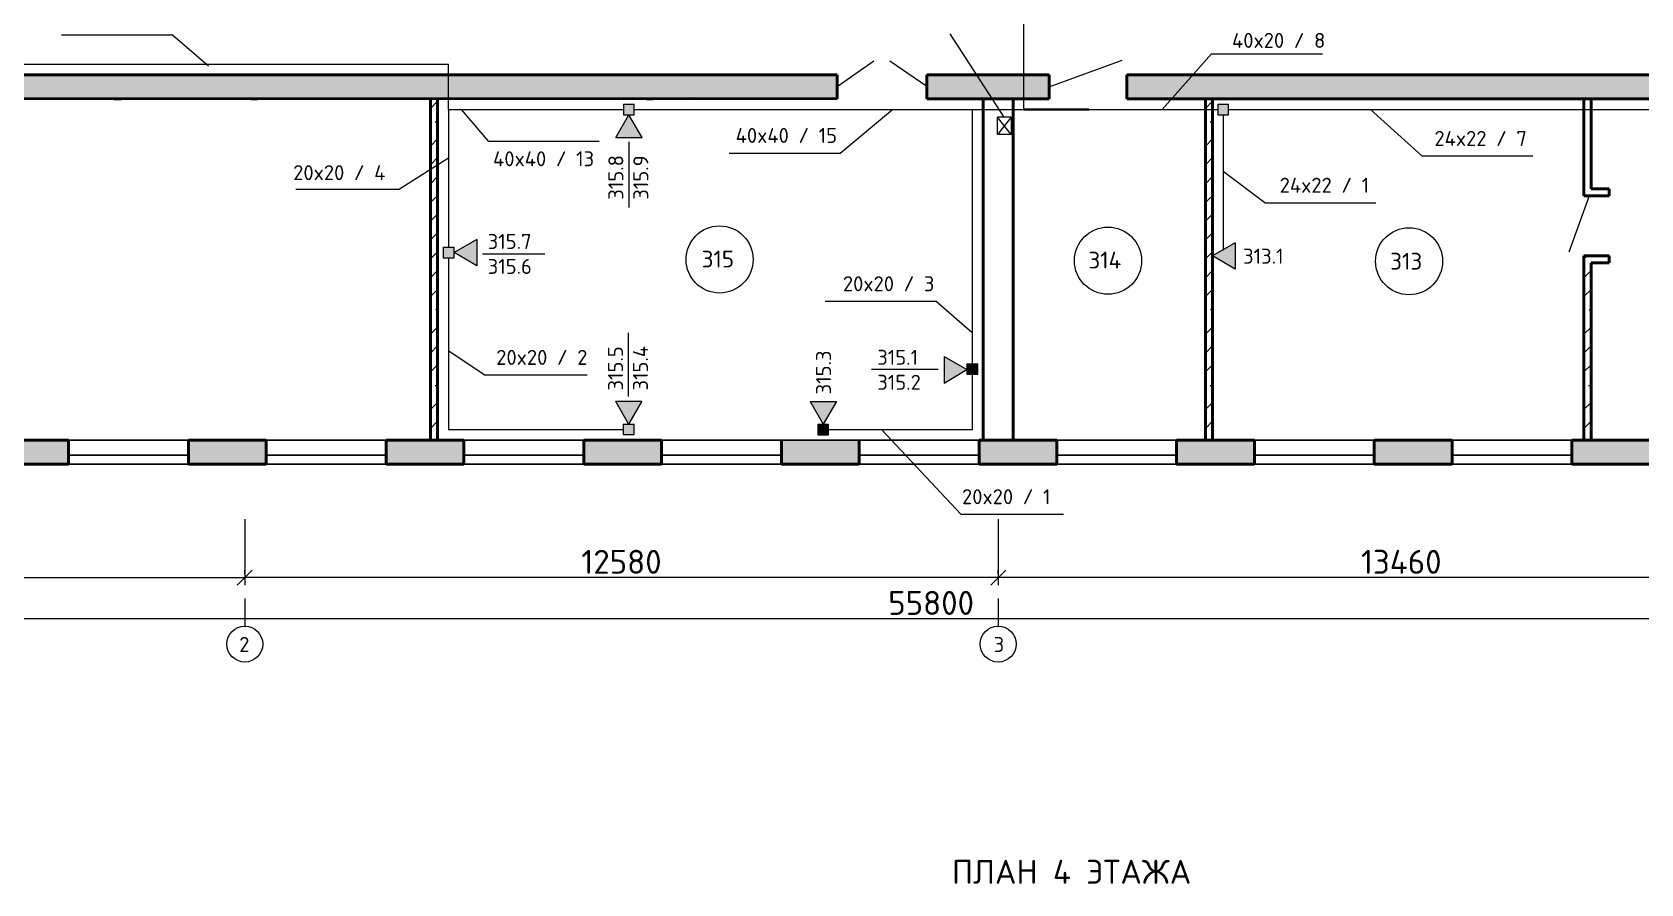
# Model space of a CAD drawing. Header units: millimetres. Extents: x -1090 to -245, y 2149 to 3399.
# Drawn here: x -817.8 to -549.2, y 2450.9 to 2593.1 of the extents above; entities that cross this region are included whole.
import ezdxf

# ---------------------------------------------------------------- set-up
doc = ezdxf.new("R2010")
doc.units = ezdxf.units.MM
for name, color, linetype, lineweight in [('LAN SKS', 200, 'Continuous', 25), ('lines', 246, 'Continuous', 9), ('Names', 40, 'Continuous', 13), ('NUM Room', 13, 'Continuous', 13), ('Shkaf', 176, 'Continuous', 40), ('Окна', 2, 'Continuous', 30), ('Стенки', 3, 'Continuous', 50)]:
    doc.layers.add(name, color=color, linetype=linetype, lineweight=lineweight)
doc.layers.add('rozetki', color=7, linetype='Continuous')
doc.layers.add('размеры', color=130, linetype='Continuous')
doc.styles.add('lenka', font='isocpeur.ttf')
doc.styles.get("Standard").update_dxf_attribs({"font": 'arial.ttf'})
doc.dimstyles.new('100', dxfattribs={"dimtxt": 4, "dimasz": 2.5, "dimexe": 1.25, "dimexo": 0.625, "dimtad": 1, "dimdec": 0, "dimlfac": 100, "dimtxsty": 'Standard', "dimblk": 'OBLIQUE', "dimcen": 2.5, "dimadec": 0, "dimazin": 0, "dimtfac": 1, "dimtdec": 0, "dimtmove": 0, "dimatfit": 3, "dimldrblk": 'OPEN90', "dimfxl": 1, "dimarcsym": 0})

# ---------------------------------------------------------------- blocks, each defined once
blk = doc.blocks.new('_Oblique')
at = {"color": 0, "linetype": 'ByBlock', "lineweight": -2}
blk.add_line((-0.5, -0.5), (0.5, 0.5), dxfattribs=at)
blk = doc.blocks.new('*D47')
at = {"layer": 'размеры', "color": 0, "lineweight": -2, "transparency": 16777216}
for p, q in [((-946.69, 2511.79), (-946.69, 2500.81)), ((-782.29, 2511.79), (-782.29, 2500.81)), ((-946.69, 2502.06), (-782.29, 2502.06))]:
    blk.add_line(p, q, dxfattribs=at)
at = {"layer": 'размеры', "color": 0, "lineweight": -2, "transparency": 16777216, "xscale": 2.5, "yscale": 2.5, "zscale": 2.5, "rotation": 180}
blk.add_blockref('_Oblique', (-946.69, 2502.06), dxfattribs=at)
at = {"layer": 'размеры', "color": 0, "lineweight": -2, "transparency": 16777216, "xscale": 2.5, "yscale": 2.5, "zscale": 2.5}
blk.add_blockref('_Oblique', (-782.29, 2502.06), dxfattribs=at)
at = {"layer": 'размеры', "color": 0, "transparency": 16777216, "insert": (-864.49, 2504.68), "char_height": 4, "attachment_point": 5, "style": 'lenka'}
blk.add_mtext('16440', dxfattribs=at)
blk = doc.blocks.new('_Open90')
at = {"color": 0, "linetype": 'ByBlock', "lineweight": -2}
for p, q in [((0, 0), (-1, 0)), ((-0.5, 0.5), (0, 0)), ((0, 0), (-0.5, -0.5))]:
    blk.add_line(p, q, dxfattribs=at)
blk = doc.blocks.new('*D48')
at = {"layer": 'размеры', "color": 0, "lineweight": -2, "transparency": 16777216}
for p, q in [((-656.49, 2511.79), (-656.49, 2500.81)), ((-782.29, 2502.68), (-782.29, 2503.31)), ((-656.49, 2502.06), (-782.29, 2502.06))]:
    blk.add_line(p, q, dxfattribs=at)
at = {"layer": 'размеры', "color": 0, "lineweight": -2, "transparency": 16777216, "xscale": 2.5, "yscale": 2.5, "zscale": 2.5, "rotation": 180}
blk.add_blockref('_Oblique', (-782.29, 2502.06), dxfattribs=at)
at = {"layer": 'размеры', "color": 0, "lineweight": -2, "transparency": 16777216, "xscale": 2.5, "yscale": 2.5, "zscale": 2.5}
blk.add_blockref('_Oblique', (-656.49, 2502.06), dxfattribs=at)
at = {"layer": 'размеры', "color": 0, "transparency": 16777216, "insert": (-719.39, 2504.68), "char_height": 4, "attachment_point": 5, "style": 'lenka'}
blk.add_mtext('12580', dxfattribs=at)
blk = doc.blocks.new('*D49')
at = {"layer": 'размеры', "color": 0, "lineweight": -2, "transparency": 16777216}
for p, q in [((-521.89, 2511.79), (-521.89, 2500.81)), ((-656.49, 2502.68), (-656.49, 2503.31)), ((-521.89, 2502.06), (-656.49, 2502.06))]:
    blk.add_line(p, q, dxfattribs=at)
at = {"layer": 'размеры', "color": 0, "lineweight": -2, "transparency": 16777216, "xscale": 2.5, "yscale": 2.5, "zscale": 2.5, "rotation": 180}
blk.add_blockref('_Oblique', (-656.49, 2502.06), dxfattribs=at)
at = {"layer": 'размеры', "color": 0, "lineweight": -2, "transparency": 16777216, "xscale": 2.5, "yscale": 2.5, "zscale": 2.5}
blk.add_blockref('_Oblique', (-521.89, 2502.06), dxfattribs=at)
at = {"layer": 'размеры', "color": 0, "transparency": 16777216, "insert": (-589.19, 2504.68), "char_height": 4, "attachment_point": 5, "style": 'lenka'}
blk.add_mtext('13460', dxfattribs=at)
blk = doc.blocks.new('*D42')
at = {"layer": 'размеры', "color": 0, "lineweight": -2, "transparency": 16777216}
for p, q in [((-946.69, 2511.79), (-946.69, 2493.95)), ((-388.69, 2511.79), (-388.69, 2493.95)), ((-946.69, 2495.2), (-388.69, 2495.2))]:
    blk.add_line(p, q, dxfattribs=at)
at = {"layer": 'размеры', "color": 0, "lineweight": -2, "transparency": 16777216, "xscale": 2.5, "yscale": 2.5, "zscale": 2.5, "rotation": 180}
blk.add_blockref('_Oblique', (-946.69, 2495.2), dxfattribs=at)
at = {"layer": 'размеры', "color": 0, "lineweight": -2, "transparency": 16777216, "xscale": 2.5, "yscale": 2.5, "zscale": 2.5}
blk.add_blockref('_Oblique', (-388.69, 2495.2), dxfattribs=at)
at = {"layer": 'размеры', "color": 0, "transparency": 16777216, "insert": (-667.69, 2497.82), "char_height": 4, "attachment_point": 5, "style": 'lenka'}
blk.add_mtext('55800', dxfattribs=at)

msp = doc.modelspace()

# ---------------------------------------------------------------- hatches: boundary and pattern name
at = {"ltscale": 60}
h = msp.add_hatch(dxfattribs=at)
h.set_pattern_fill('ANSI35', color=0, scale=0.7, style=0)
h.set_pattern_definition([(45, (-878.657, 2585.9686), (-3.14309, 3.14309), []), (45, (-875.514, 2585.9686), (-3.14309, 3.14309), [5.55625, -1.11125, 0, -1.11125])])
edge = h.paths.add_edge_path()
edge.add_line((-908.688, 2666.773), (-908.688, 2670.773))
edge.add_arc((-899.803, 2621.673), 49.897, 100.25723, 168.439)
edge.add_line((-948.688, 2631.673), (-947.188, 2631.673))
edge.add_line((-947.188, 2631.673), (-944.688, 2631.673))
edge.add_arc((-899.827, 2621.673), 45.962, 101.11588, 167.43367, ccw=False)
h.paths.add_polyline_path([(-875.688, 2670.773), (-888.688, 2670.773), (-888.688, 2666.773), (-875.688, 2666.773)])
h.paths.add_polyline_path([(-842.688, 2670.773), (-855.688, 2670.773), (-855.688, 2666.773), (-842.688, 2666.773)])
h.paths.add_polyline_path([(-809.688, 2670.773), (-822.688, 2670.773), (-822.688, 2666.773), (-809.688, 2666.773)])
h.paths.add_polyline_path([(-776.688, 2670.773), (-789.688, 2670.773), (-789.688, 2666.773), (-776.688, 2666.773)])
h.paths.add_polyline_path([(-743.688, 2670.773), (-756.688, 2670.773), (-756.688, 2666.773), (-743.688, 2666.773)])
h.paths.add_polyline_path([(-710.688, 2670.773), (-723.688, 2670.773), (-723.688, 2666.773), (-710.688, 2666.773)])
h.paths.add_polyline_path([(-677.688, 2670.773), (-690.688, 2670.773), (-690.688, 2666.773), (-677.688, 2666.773)])
h.paths.add_polyline_path([(-644.688, 2670.773), (-657.688, 2670.773), (-657.688, 2666.773), (-644.688, 2666.773)])
h.paths.add_polyline_path([(-611.688, 2670.773), (-624.688, 2670.773), (-624.688, 2666.773), (-611.688, 2666.773)])
h.paths.add_polyline_path([(-545.688, 2670.773), (-578.688, 2670.773), (-591.688, 2670.773), (-591.688, 2666.773), (-588.688, 2666.773), (-578.688, 2666.773), (-545.688, 2666.773)])
h.paths.add_polyline_path([(-512.688, 2670.773), (-525.688, 2670.773), (-525.688, 2666.773), (-512.688, 2666.773)])
h.paths.add_polyline_path([(-479.688, 2670.773), (-492.688, 2670.773), (-492.688, 2666.773), (-479.688, 2666.773)])
h.paths.add_polyline_path([(-446.688, 2670.773), (-459.688, 2670.773), (-459.688, 2666.773), (-446.688, 2666.773)])
edge = h.paths.add_edge_path()
edge.add_line((-426.688, 2670.773), (-426.688, 2666.773))
edge.add_arc((-435.55, 2621.673), 45.962, 12.56633, 78.88412, ccw=False)
edge.add_line((-390.688, 2631.673), (-386.688, 2631.673))
edge.add_arc((-435.573, 2621.673), 49.897, 11.561, 79.74277)
h.paths.add_polyline_path([(-386.774, 2611.673), (-386.688, 2611.673), (-386.688, 2622.673), (-390.688, 2622.673), (-390.688, 2611.673), (-438.888, 2611.673), (-438.888, 2607.673), (-386.774, 2607.951), (-386.774, 2611.858)])
edge = h.paths.add_edge_path()
edge.add_line((-386.688, 2561.873), (-388.188, 2561.873))
edge.add_line((-388.188, 2561.873), (-390.688, 2561.873))
edge.add_arc((-437.98, 2571.873), 48.337, 283.50918, 348.06047, ccw=False)
edge.add_line((-426.688, 2524.873), (-426.688, 2520.873))
edge.add_arc((-437.951, 2571.873), 52.229, 282.45295, 348.96169)
h.paths.add_polyline_path([(-446.688, 2524.873), (-459.688, 2524.873), (-459.688, 2520.873), (-446.688, 2520.873)])
h.paths.add_polyline_path([(-479.688, 2524.873), (-492.688, 2524.873), (-492.688, 2520.873), (-479.688, 2520.873)])
h.paths.add_polyline_path([(-512.688, 2524.873), (-525.688, 2524.873), (-525.688, 2520.873), (-512.688, 2520.873)])
h.paths.add_polyline_path([(-547.688, 2524.873), (-560.688, 2524.873), (-560.688, 2520.873), (-547.688, 2520.873)])
h.paths.add_polyline_path([(-580.688, 2524.873), (-593.688, 2524.873), (-593.688, 2520.873), (-580.688, 2520.873)])
h.paths.add_polyline_path([(-613.688, 2524.873), (-617.688, 2524.873), (-626.688, 2524.873), (-626.688, 2520.873), (-613.688, 2520.873)])
h.paths.add_polyline_path([(-646.688, 2524.873), (-659.688, 2524.873), (-659.688, 2520.873), (-646.688, 2520.873)])
h.paths.add_polyline_path([(-679.688, 2524.873), (-692.688, 2524.873), (-692.688, 2520.873), (-679.688, 2520.873)])
h.paths.add_polyline_path([(-712.688, 2524.873), (-725.688, 2524.873), (-725.688, 2520.873), (-712.688, 2520.873)])
h.paths.add_polyline_path([(-745.688, 2524.873), (-758.688, 2524.873), (-758.688, 2520.873), (-745.688, 2520.873)])
h.paths.add_polyline_path([(-778.688, 2524.873), (-791.688, 2524.873), (-791.688, 2520.873), (-778.688, 2520.873)])
h.paths.add_polyline_path([(-811.688, 2524.873), (-824.688, 2524.873), (-824.688, 2520.873), (-811.688, 2520.873)])
h.paths.add_polyline_path([(-844.688, 2524.873), (-857.688, 2524.873), (-857.688, 2520.873), (-844.688, 2520.873)])
h.paths.add_polyline_path([(-877.688, 2524.873), (-890.688, 2524.873), (-890.688, 2520.873), (-877.688, 2520.873)])
edge = h.paths.add_edge_path()
edge.add_line((-944.688, 2561.873), (-948.688, 2561.873))
edge.add_arc((-896.78, 2571.873), 52.862, 190.90438, 254.74613)
edge.add_line((-910.688, 2520.873), (-910.688, 2522.873))
edge.add_line((-910.688, 2522.873), (-910.688, 2524.873))
edge.add_arc((-896.674, 2571.873), 49.045, 191.76479, 253.3962, ccw=False)
h.paths.add_polyline_path([(-399.107, 2585.873), (-399.107, 2581.969), (-390.688, 2581.873), (-390.688, 2570.873), (-386.688, 2570.873), (-386.688, 2594.865), (-390.774, 2622.858), (-390.751, 2586.058)])
h.paths.add_polyline_path([(-906.635, 2585.921), (-906.635, 2582.017), (-893.657, 2581.873), (-893.657, 2585.873)])
h.paths.add_polyline_path([(-906.635, 2582.017), (-906.635, 2585.921), (-944.78, 2586.058), (-944.774, 2622.858), (-948.774, 2622.858), (-948.688, 2570.873), (-944.688, 2570.873), (-944.688, 2581.873)])
h = msp.add_hatch(dxfattribs=at)
h.set_pattern_fill('ANSI35', color=0, scale=0.7, style=0)
h.paths.add_polyline_path([(-899.818, 2611.769), (-944.693, 2611.769), (-944.693, 2622.769), (-948.693, 2622.769), (-948.693, 2611.769), (-948.756, 2611.769), (-948.756, 2607.769), (-946.693, 2607.769), (-916.328, 2607.769), (-899.818, 2607.769)])
h.paths.add_polyline_path([(-870.693, 2611.769), (-886.818, 2611.769), (-886.818, 2607.769), (-870.693, 2607.769)])
h.paths.add_polyline_path([(-761.191, 2611.769), (-811.643, 2611.769), (-857.693, 2611.769), (-857.693, 2607.769), (-811.643, 2607.769), (-761.191, 2607.768)])
h.paths.add_polyline_path([(-672.747, 2611.769), (-715.293, 2611.769), (-748.191, 2611.768), (-748.191, 2607.769), (-672.747, 2607.769)])
h.paths.add_polyline_path([(-655.465, 2611.769), (-659.747, 2611.769), (-659.747, 2607.769), (-655.465, 2607.769)])
h.paths.add_polyline_path([(-641.693, 2611.769), (-648.693, 2611.769), (-655.465, 2611.769), (-655.465, 2611.769), (-655.465, 2607.769), (-641.693, 2607.769)])
h.paths.add_polyline_path([(-605.693, 2611.769), (-631.693, 2611.769), (-631.693, 2607.769), (-605.693, 2607.769)])
h.paths.add_polyline_path([(-560.306, 2615.769), (-563.306, 2615.769), (-563.306, 2612.769), (-581.693, 2612.769), (-581.693, 2666.869), (-588.693, 2666.869), (-588.693, 2611.769), (-595.693, 2611.769), (-595.693, 2607.769), (-560.306, 2607.769)])
h.paths.add_polyline_path([(-560.306, 2634.469), (-563.306, 2634.469), (-563.306, 2631.469), (-563.306, 2627.269), (-560.306, 2627.269)], flags=17)
h.paths.add_polyline_path([(-560.306, 2652.469), (-563.306, 2652.469), (-563.306, 2649.469), (-563.306, 2645.969), (-560.306, 2645.969)])
h.paths.add_polyline_path([(-560.306, 2666.869), (-563.306, 2666.869), (-563.306, 2663.969), (-560.306, 2663.969)], flags=17)
h.paths.add_polyline_path([(-485.893, 2666.869), (-490.893, 2666.869), (-490.893, 2628.769), (-485.893, 2628.769)])
h.paths.add_polyline_path([(-485.893, 2622.769), (-490.893, 2622.769), (-490.893, 2607.769), (-475.893, 2607.769), (-448.893, 2607.769), (-448.893, 2611.769), (-465.893, 2611.769), (-485.893, 2611.769)])
h.paths.add_polyline_path([(-409.107, 2585.969), (-499.693, 2585.969), (-529.693, 2585.969), (-529.693, 2581.969), (-499.693, 2581.969), (-417.393, 2581.969), (-409.107, 2581.969), (-409.107, 2583.969)])
h.paths.add_polyline_path([(-542.693, 2585.969), (-588.693, 2585.969), (-623.991, 2585.969), (-627.545, 2581.969), (-575.693, 2581.969), (-558.693, 2581.969), (-542.693, 2581.969)])
h.paths.add_polyline_path([(-623.991, 2585.969), (-634.993, 2585.969), (-634.993, 2581.969), (-627.545, 2581.969)])
h.paths.add_polyline_path([(-647.993, 2585.969), (-652.215, 2585.969), (-652.215, 2581.983), (-647.993, 2581.983)])
h.paths.add_polyline_path([(-652.215, 2585.969), (-660.081, 2585.969), (-657.493, 2581.983), (-652.215, 2581.983)])
h.paths.add_polyline_path([(-660.081, 2585.969), (-668.377, 2585.969), (-668.377, 2581.983), (-657.493, 2581.983)])
h.paths.add_polyline_path([(-683.377, 2585.955), (-683.377, 2585.969), (-878.657, 2585.955), (-878.657, 2581.982), (-683.377, 2581.994), (-683.377, 2581.982)])
h.paths.add_polyline_path([(-878.657, 2585.955), (-878.657, 2585.969), (-878.657, 2581.969), (-878.657, 2581.982)])
h = msp.add_hatch(dxfattribs=at)
h.set_pattern_fill('ANSI35', color=0, scale=0.7, style=0)
h.paths.add_polyline_path([(-750.093, 2570.973), (-751.293, 2570.217), (-751.293, 2524.969), (-750.093, 2524.969)])
h.paths.add_polyline_path([(-750.093, 2581.994), (-751.293, 2581.993), (-751.293, 2570.217), (-750.093, 2570.973)])
h = msp.add_hatch(dxfattribs=at)
h.set_pattern_fill('ANSI35', color=0, scale=0.7, style=0)
h.set_pattern_definition([(45, (129.4, -2e-07), (-3.14309, 3.14309), []), (45, (132.543, -2e-07), (-3.14309, 3.14309), [5.55625, -1.11125, 0, -1.11125])])
h.paths.add_polyline_path([(-620.693, 2570.973), (-621.893, 2570.217), (-621.893, 2524.969), (-620.693, 2524.969)])
h.paths.add_polyline_path([(-620.693, 2581.994), (-621.893, 2581.993), (-621.893, 2570.217), (-620.693, 2570.973)])
h = msp.add_hatch(dxfattribs=at)
h.set_pattern_fill('ANSI35', color=0, scale=0.7, style=0)
h.set_pattern_definition([(45, (192.6, -2e-07), (-3.14309, 3.14309), []), (45, (195.743, -2e-07), (-3.14309, 3.14309), [5.55625, -1.11125, 0, -1.11125])])
h.paths.add_polyline_path([(-557.493, 2555.769), (-558.693, 2555.769), (-558.693, 2524.969), (-557.493, 2524.969)])
h.paths.add_polyline_path([(-557.493, 2555.769), (-558.693, 2555.768), (-558.693, 2555.769), (-557.493, 2555.769)])
at = {"layer": 'rozetki', "lineweight": 9}
h = msp.add_hatch(color=0, dxfattribs=at)
h.paths.add_polyline_path([(-910.924, 2647.668), (-914.731, 2649.847), (-914.731, 2645.431)])
h.paths.add_polyline_path([(-903.179, 2649.841), (-906.983, 2647.664), (-906.983, 2647.661), (-903.179, 2645.425)])
h.paths.add_polyline_path([(-881.619, 2657.859), (-885.426, 2660.037), (-885.426, 2655.621)])
h.paths.add_polyline_path([(-850.022, 2647.39), (-853.828, 2649.568), (-853.828, 2645.152)])
h.paths.add_polyline_path([(-842.304, 2634.562), (-846.093, 2632.393), (-846.093, 2632.374), (-842.304, 2630.146)])
h.paths.add_polyline_path([(-842.212, 2654.453), (-846.019, 2652.275), (-842.212, 2650.037)])
h.paths.add_polyline_path([(-811.244, 2618.454), (-815.66, 2618.454), (-813.482, 2614.648)])
h.paths.add_polyline_path([(-789.698, 2657.107), (-789.698, 2652.691), (-785.892, 2654.929)])
h.paths.add_polyline_path([(-715.293, 2648.342), (-719.1, 2650.52), (-719.1, 2646.104)])
h.paths.add_polyline_path([(-707.56, 2650.521), (-711.366, 2648.343), (-707.56, 2646.105)])
h.paths.add_polyline_path([(-696.265, 2614.405), (-694.028, 2618.211), (-698.444, 2618.211)])
h.paths.add_polyline_path([(-656.376, 2648.211), (-660.182, 2650.39), (-660.182, 2645.974)])
h.paths.add_polyline_path([(-477.576, 2641.786), (-481.992, 2641.786), (-479.814, 2637.979)])
h.paths.add_polyline_path([(-421.821, 2662.293), (-425.177, 2659.469), (-421.03, 2657.949)])
h.paths.add_polyline_path([(-411.928, 2618.238), (-416.344, 2618.238), (-414.165, 2614.432)])
h.paths.add_polyline_path([(-425.094, 2535.622), (-425.094, 2531.206), (-421.288, 2533.443)])
h.paths.add_polyline_path([(-494.974, 2532.555), (-498.78, 2534.734), (-498.78, 2530.318)])
h.paths.add_polyline_path([(-616.898, 2557.941), (-620.693, 2555.769), (-620.693, 2555.757), (-616.898, 2553.525)])
h.paths.add_polyline_path([(-665.521, 2534.533), (-661.715, 2536.771), (-665.521, 2538.949)])
h.paths.add_polyline_path([(-715.97, 2531.474), (-720.386, 2531.474), (-718.207, 2527.667)])
h.paths.add_polyline_path([(-743.529, 2554.087), (-743.529, 2558.503), (-747.335, 2556.325)])
h.paths.add_polyline_path([(-718.179, 2579.311), (-720.357, 2575.504), (-715.941, 2575.504)])
h.paths.add_polyline_path([(-849.99, 2542.195), (-853.796, 2544.374), (-853.796, 2539.958)])
h.paths.add_polyline_path([(-853.815, 2571.837), (-853.815, 2567.421), (-850.009, 2569.659)])
h.paths.add_polyline_path([(-918.358, 2581.951), (-920.537, 2578.145), (-916.121, 2578.145)])
h.paths.add_polyline_path([(-881.618, 2531.455), (-886.033, 2531.455), (-883.855, 2527.648)])
at = {"layer": 'rozetki'}
h = msp.add_hatch(color=0, dxfattribs=at)
h.paths.add_polyline_path([(-906.983, 2646.808), (-906.983, 2647.661), (-906.985, 2647.662), (-906.983, 2647.664), (-906.983, 2648.552), (-908.783, 2648.552), (-908.783, 2646.808)])
h.paths.add_polyline_path([(-881.611, 2657.076), (-879.811, 2657.076), (-879.811, 2658.82), (-881.611, 2658.82)])
h.paths.add_polyline_path([(-848.213, 2648.351), (-850.013, 2648.351), (-850.013, 2646.607), (-848.213, 2646.607)])
h.paths.add_polyline_path([(-843.385, 2614.46), (-845.185, 2614.46), (-845.185, 2612.716), (-843.385, 2612.716)])
h.paths.add_polyline_path([(-812.565, 2614.641), (-814.365, 2614.641), (-814.365, 2612.897), (-812.565, 2612.897)])
h.paths.add_polyline_path([(-784.084, 2654.146), (-784.084, 2655.89), (-785.884, 2655.89), (-785.884, 2654.146)])
h.paths.add_polyline_path([(-713.183, 2649.209), (-713.183, 2647.465), (-711.383, 2647.465), (-711.383, 2649.209)])
h.paths.add_polyline_path([(-695.349, 2614.398), (-697.149, 2614.398), (-697.149, 2612.654), (-695.349, 2612.654)])
h.paths.add_polyline_path([(-654.567, 2649.173), (-656.367, 2649.173), (-656.367, 2647.429), (-654.567, 2647.429)])
h.paths.add_polyline_path([(-483.194, 2640.605), (-484.994, 2640.605), (-484.994, 2638.861), (-483.194, 2638.861)])
h.paths.add_polyline_path([(-420.373, 2663.622), (-422.063, 2664.242), (-422.664, 2662.604), (-420.973, 2661.985)])
h.paths.add_polyline_path([(-413.248, 2614.425), (-415.049, 2614.425), (-415.049, 2612.681), (-413.248, 2612.681)])
h.paths.add_polyline_path([(-421.28, 2532.66), (-419.479, 2532.66), (-419.479, 2534.404), (-421.28, 2534.404)])
h.paths.add_polyline_path([(-493.165, 2531.772), (-493.165, 2533.516), (-494.965, 2533.516), (-494.965, 2531.772)])
h.paths.add_polyline_path([(-618.02, 2579.324), (-618.02, 2581.068), (-619.82, 2581.068), (-619.82, 2579.324)])
h.paths.add_polyline_path([(-717.276, 2581.057), (-719.076, 2581.057), (-719.076, 2579.313), (-717.276, 2579.313)])
h.paths.add_polyline_path([(-747.353, 2555.447), (-747.353, 2557.191), (-749.153, 2557.191), (-749.153, 2555.447)])
h.paths.add_polyline_path([(-717.29, 2525.916), (-717.29, 2527.66), (-719.091, 2527.66), (-719.091, 2525.916)])
h.paths.add_polyline_path([(-850, 2570.62), (-850, 2568.876), (-848.2, 2568.876), (-848.2, 2570.62)])
h.paths.add_polyline_path([(-849.982, 2543.156), (-849.982, 2541.412), (-848.182, 2541.412), (-848.182, 2543.156)])
h.paths.add_polyline_path([(-882.938, 2525.897), (-882.938, 2527.641), (-884.738, 2527.641), (-884.738, 2525.897)])
h.paths.add_polyline_path([(-895.653, 2581.082), (-897.453, 2581.082), (-897.453, 2579.338), (-895.653, 2579.338)])
for points in [[(-661.707, 2535.988), (-661.707, 2537.732), (-659.907, 2537.732), (-659.907, 2535.988)], [(-683.477, 2531.455), (-687.893, 2531.455), (-685.714, 2527.649)], [(-684.798, 2527.642), (-686.598, 2527.642), (-686.598, 2525.898), (-684.798, 2525.898)]]:
    msp.add_hatch(color=0, dxfattribs=at).paths.add_polyline_path(points)

# ---------------------------------------------------------------- linework, layer by layer
at = {"color": 0}
for p, q in [((-655.485, 2578.89), (-664.53, 2592.819)), ((-683.377, 2584.013), (-677.231, 2588.311)), ((-668.377, 2584.013), (-674.555, 2588.266)), ((-647.993, 2583.969), (-635.781, 2588.425)), ((-557.804, 2565.769), (-561.212, 2556.367))]:
    msp.add_line(p, q, dxfattribs=at)
at = {"color": 0, "lineweight": 25}
for p, q in [((-654.348, 2578.89), (-656.621, 2578.89)), ((-654.348, 2578.89), (-656.621, 2576.013)), ((-654.348, 2576.013), (-656.621, 2578.89)), ((-656.621, 2576.013), (-656.621, 2578.89)), ((-654.348, 2578.89), (-654.348, 2576.013)), ((-654.348, 2576.013), (-656.621, 2576.013))]:
    msp.add_line(p, q, dxfattribs=at)
at = {"layer": 'LAN SKS', "color": 0}
for p, q in [((-652.215, 2580.193), (-652.215, 2605.996)), ((-849.071, 2587.746), (-748.251, 2587.746)), ((-748.251, 2580.197), (-748.251, 2587.746)), ((-748.251, 2580.196), (-719.077, 2580.196)), ((-748.251, 2580.196), (-748.251, 2557.191)), ((-717.276, 2580.196), (-652.211, 2580.196)), ((-660.795, 2537.732), (-660.795, 2580.196)), ((-641.35, 2580.193), (-619.82, 2580.196)), ((-618.921, 2579.324), (-618.921, 2556.687)), ((-618.02, 2580.196), (-392.466, 2580.196)), ((-748.251, 2555.447), (-748.251, 2526.77)), ((-660.795, 2526.77), (-660.795, 2535.988)), ((-748.251, 2526.77), (-719.091, 2526.77)), ((-684.798, 2526.77), (-660.795, 2526.77))]:
    msp.add_line(p, q, dxfattribs=at)
at = {"layer": 'lines', "color": 0}
for p, q in [((-812.908, 2592.671), (-794.381, 2592.671)), ((-794.381, 2592.671), (-788.363, 2587.482)), ((-620.863, 2589.49), (-629.119, 2580.196)), ((-620.863, 2589.49), (-602.335, 2589.49)), ((-741.615, 2574.884), (-746.092, 2580.196)), ((-682.888, 2572.899), (-674.162, 2580.196)), ((-585.759, 2572.441), (-594.335, 2580.196)), ((-741.615, 2574.884), (-723.088, 2574.884)), ((-718.176, 2574.819), (-718.176, 2563.807)), ((-756.618, 2566.86), (-748.251, 2572.134)), ((-701.416, 2572.899), (-682.888, 2572.899)), ((-585.759, 2572.441), (-567.232, 2572.441)), ((-611.975, 2564.632), (-618.921, 2569.853)), ((-756.618, 2566.86), (-773.789, 2566.86)), ((-611.975, 2564.632), (-593.448, 2564.632)), ((-742.6, 2556.112), (-732.188, 2556.112)), ((-685.355, 2548.181), (-666.828, 2548.181)), ((-666.828, 2548.181), (-660.81, 2542.991)), ((-718.192, 2532.263), (-718.192, 2542.907)), ((-742.314, 2535.889), (-748.217, 2539.829)), ((-742.314, 2535.889), (-725.143, 2535.889)), ((-666.488, 2536.771), (-677.667, 2536.771)), ((-662.732, 2512.631), (-675.97, 2526.77))]:
    msp.add_line(p, q, dxfattribs=at)
at = {"layer": 'NUM Room', "color": 0}
for centre in [(-703.007, 2555.158), (-638.151, 2554.951), (-587.881, 2554.858)]:
    msp.add_circle(centre, 5.6, dxfattribs=at)
at = {"layer": 'rozetki', "color": 0}
for p, q in [((-720.357, 2575.504), (-718.179, 2579.311)), ((-719.076, 2581.057), (-719.076, 2579.313)), ((-719.076, 2581.057), (-717.276, 2581.057)), ((-719.076, 2579.313), (-717.276, 2579.313)), ((-715.941, 2575.504), (-718.179, 2579.311)), ((-717.276, 2579.313), (-717.276, 2581.057)), ((-619.82, 2581.068), (-619.82, 2579.324)), ((-619.82, 2581.068), (-618.02, 2581.068)), ((-619.82, 2579.324), (-618.02, 2579.324)), ((-618.02, 2579.324), (-618.02, 2581.068)), ((-720.357, 2575.504), (-715.941, 2575.504)), ((-749.153, 2557.191), (-747.353, 2557.191)), ((-749.153, 2557.191), (-749.153, 2555.447)), ((-747.353, 2555.447), (-747.353, 2557.191)), ((-743.529, 2558.503), (-747.335, 2556.325)), ((-743.529, 2558.503), (-743.529, 2554.087)), ((-616.898, 2557.941), (-620.704, 2555.763)), ((-616.898, 2557.941), (-616.898, 2553.525)), ((-749.153, 2555.447), (-747.353, 2555.447)), ((-743.529, 2554.087), (-747.335, 2556.325)), ((-616.898, 2553.525), (-620.704, 2555.763)), ((-665.521, 2538.949), (-665.521, 2534.533)), ((-665.521, 2538.949), (-661.715, 2536.771)), ((-665.521, 2534.533), (-661.715, 2536.771)), ((-661.707, 2537.732), (-661.707, 2535.988)), ((-661.707, 2537.732), (-659.907, 2537.732)), ((-661.707, 2535.988), (-659.907, 2535.988)), ((-659.907, 2535.988), (-659.907, 2537.732)), ((-720.386, 2531.474), (-715.97, 2531.474)), ((-720.386, 2531.474), (-718.207, 2527.667)), ((-715.97, 2531.474), (-718.207, 2527.667)), ((-687.893, 2531.455), (-683.477, 2531.455)), ((-687.893, 2531.455), (-685.714, 2527.649)), ((-683.477, 2531.455), (-685.714, 2527.649)), ((-719.091, 2527.66), (-719.091, 2525.916)), ((-719.091, 2527.66), (-717.29, 2527.66)), ((-717.29, 2525.916), (-717.29, 2527.66)), ((-686.598, 2527.642), (-686.598, 2525.898)), ((-686.598, 2527.642), (-684.798, 2527.642)), ((-684.798, 2525.898), (-684.798, 2527.642)), ((-719.091, 2525.916), (-717.29, 2525.916)), ((-686.598, 2525.898), (-684.798, 2525.898))]:
    msp.add_line(p, q, dxfattribs=at)
at = {"layer": 'Shkaf', "color": 0}
msp.add_line((-641.346, 2580.196), (-652.211, 2580.196), dxfattribs=at)
at = {"layer": 'Окна', "color": 0}
for p, q in [((-811.693, 2524.969), (-791.693, 2524.969)), ((-778.693, 2524.969), (-758.693, 2524.969)), ((-745.693, 2524.969), (-725.693, 2524.969)), ((-712.693, 2524.969), (-692.693, 2524.969)), ((-692.693, 2524.969), (-679.693, 2524.969)), ((-679.693, 2524.969), (-659.693, 2524.969)), ((-646.693, 2524.969), (-626.693, 2524.969)), ((-613.693, 2524.969), (-593.693, 2524.969)), ((-580.693, 2524.969), (-560.693, 2524.969)), ((-811.693, 2522.469), (-791.693, 2522.469)), ((-778.693, 2522.469), (-758.693, 2522.469)), ((-745.693, 2522.469), (-725.693, 2522.469)), ((-712.693, 2522.469), (-692.693, 2522.469)), ((-679.693, 2522.469), (-659.693, 2522.469)), ((-646.693, 2522.469), (-626.693, 2522.469)), ((-613.693, 2522.469), (-593.693, 2522.469)), ((-580.693, 2522.469), (-560.693, 2522.469)), ((-791.693, 2520.969), (-811.693, 2520.969)), ((-758.693, 2520.969), (-778.693, 2520.969)), ((-725.693, 2520.969), (-745.693, 2520.969)), ((-692.693, 2520.969), (-712.693, 2520.969)), ((-659.693, 2520.969), (-679.693, 2520.969)), ((-626.693, 2520.969), (-646.693, 2520.969)), ((-593.693, 2520.969), (-613.693, 2520.969)), ((-560.693, 2520.969), (-580.693, 2520.969))]:
    msp.add_line(p, q, dxfattribs=at)
at = {"layer": 'размеры', "color": 0, "lineweight": 9}
msp.add_line((-662.732, 2512.631), (-645.561, 2512.631), dxfattribs=at)
at = {"layer": 'размеры', "color": 0}
for p, q in [((-782.293, 2498.558), (-782.293, 2493.951)), ((-656.493, 2498.558), (-656.493, 2493.951))]:
    msp.add_line(p, q, dxfattribs=at)
for centre in [(-782.293, 2490.951), (-656.493, 2490.951)]:
    msp.add_circle(centre, 3, dxfattribs=at)
at = {"layer": 'Стенки', "color": 0}
for p, q in [((-821.093, 2585.969), (-706.95, 2585.969)), ((-706.95, 2585.969), (-683.377, 2585.969)), ((-683.377, 2581.994), (-683.377, 2585.969)), ((-668.377, 2585.983), (-668.377, 2581.983)), ((-668.377, 2585.969), (-647.993, 2585.969)), ((-647.993, 2581.983), (-647.993, 2585.969)), ((-634.993, 2585.969), (-588.693, 2585.969)), ((-634.993, 2585.969), (-634.993, 2581.969)), ((-588.693, 2585.969), (-542.693, 2585.969)), ((-706.95, 2582.013), (-821.093, 2581.969)), ((-804.093, 2581.969), (-802.893, 2581.969)), ((-780.693, 2581.969), (-781.293, 2581.969)), ((-781.293, 2581.969), (-780.093, 2581.969)), ((-751.293, 2581.993), (-751.293, 2524.969)), ((-750.093, 2524.969), (-750.093, 2581.994)), ((-714.093, 2581.969), (-715.293, 2581.969)), ((-683.377, 2581.996), (-706.95, 2582.013)), ((-668.377, 2581.983), (-647.993, 2581.983)), ((-658.993, 2581.969), (-658.993, 2524.969)), ((-653.993, 2581.983), (-653.993, 2524.969)), ((-575.693, 2581.969), (-634.993, 2581.969)), ((-621.893, 2554.783), (-621.893, 2581.969)), ((-621.893, 2581.969), (-620.693, 2581.969)), ((-620.693, 2553.583), (-620.693, 2581.969)), ((-542.693, 2581.969), (-575.693, 2581.969)), ((-558.693, 2581.969), (-575.693, 2581.969)), ((-558.693, 2565.769), (-558.693, 2581.969)), ((-557.493, 2566.969), (-557.493, 2581.969)), ((-554.493, 2565.769), (-558.693, 2565.769)), ((-557.493, 2566.969), (-554.493, 2566.969)), ((-554.493, 2566.969), (-554.493, 2565.769)), ((-621.893, 2554.783), (-621.893, 2531.876)), ((-558.693, 2524.969), (-558.693, 2555.769)), ((-558.693, 2555.769), (-554.493, 2555.769)), ((-557.493, 2524.969), (-557.493, 2554.569)), ((-554.493, 2554.569), (-557.493, 2554.569)), ((-554.493, 2555.769), (-554.493, 2554.569)), ((-621.893, 2553.283), (-621.893, 2552.083)), ((-620.693, 2524.969), (-620.693, 2553.583)), ((-621.893, 2531.876), (-621.893, 2524.969)), ((-811.693, 2524.969), (-824.693, 2524.969)), ((-811.693, 2520.969), (-811.693, 2524.969)), ((-791.693, 2524.969), (-791.693, 2520.969)), ((-778.693, 2524.969), (-791.693, 2524.969)), ((-790.193, 2524.969), (-788.993, 2524.969)), ((-779.293, 2524.969), (-780.493, 2524.969)), ((-778.693, 2520.969), (-778.693, 2524.969)), ((-758.693, 2524.969), (-758.693, 2520.969)), ((-745.693, 2524.969), (-758.693, 2524.969)), ((-745.693, 2520.969), (-745.693, 2524.969)), ((-725.693, 2524.969), (-725.693, 2520.969)), ((-712.693, 2524.969), (-725.693, 2524.969)), ((-712.693, 2520.969), (-712.693, 2524.969)), ((-692.693, 2524.969), (-692.693, 2520.969)), ((-679.693, 2520.969), (-679.693, 2524.969)), ((-659.693, 2524.969), (-659.693, 2520.969)), ((-646.693, 2524.969), (-659.693, 2524.969)), ((-646.693, 2520.969), (-646.693, 2524.969)), ((-626.693, 2524.969), (-626.693, 2520.969)), ((-613.693, 2524.969), (-626.693, 2524.969)), ((-613.693, 2524.969), (-617.693, 2524.969)), ((-613.693, 2520.969), (-613.693, 2524.969)), ((-593.693, 2524.969), (-593.693, 2520.969)), ((-580.693, 2524.969), (-593.693, 2524.969)), ((-580.693, 2520.969), (-580.693, 2524.969)), ((-560.693, 2524.969), (-560.693, 2520.969)), ((-560.693, 2524.969), (-547.693, 2524.969)), ((-558.693, 2524.969), (-557.493, 2524.969)), ((-824.693, 2520.969), (-811.693, 2520.969)), ((-791.693, 2520.969), (-778.693, 2520.969)), ((-758.693, 2520.969), (-745.693, 2520.969)), ((-725.693, 2520.969), (-712.693, 2520.969)), ((-692.693, 2520.969), (-679.693, 2520.969)), ((-659.693, 2520.969), (-646.693, 2520.969)), ((-626.693, 2520.969), (-613.693, 2520.969)), ((-593.693, 2520.969), (-580.693, 2520.969)), ((-560.693, 2520.969), (-547.693, 2520.969))]:
    msp.add_line(p, q, dxfattribs=at)

# ---------------------------------------------------------------- texts
at = {"color": 0, "insert": (-676.679, 2540.07), "char_height": 2.5, "width": 2.64715, "attachment_point": 1, "style": 'lenka'}
msp.add_mtext('{\\C256;315.1\\P315.2}', dxfattribs=at)
at = {"color": 7, "insert": (-664.226, 2454.935), "char_height": 4, "width": 149.63328, "attachment_point": 1, "style": 'lenka'}
msp.add_mtext('{\\C256;ПЛАН 4 ЭТАЖА}', dxfattribs=at)
at = {"layer": 'Names', "color": 0, "char_height": 2.5, "style": 'lenka'}
for s, insert, width, attachment_point in [('40x20 / 8', (-617.449, 2592.973), 20.32766, 1), ('40x40 / 15', (-700.328, 2577.113), 17.80165, 1), ('24x22 / 7', (-583.652, 2576.61), 18.86083, 1), ('40x40 / 13', (-740.836, 2570.715), 19.28396, 7), ('20x20 / 4', (-758.806, 2570.901), 16.07979, 3), ('24x22 / 1', (-609.488, 2568.801), 21.14258, 1), ('315.7\\P315.6', (-741.727, 2559.41), 2.64715, 1), ('313.1', (-615.6, 2556.953), 2.64715, 1), ('20x20 / 3', (-682.424, 2552.35), 15.95185, 1), ('20x20 / 2', (-740.307, 2540.058), 16.83988, 1)]:
    msp.add_mtext(s, dxfattribs=dict(at, insert=insert, width=width, attachment_point=attachment_point))
at = {"layer": 'Names', "color": 0, "char_height": 2.5, "width": 2.64715, "attachment_point": 1, "rotation": 90, "style": 'lenka'}
for s, insert in [('315.8\\P315.9', (-721.581, 2565.134)), ('315.5\\P315.4', (-721.64, 2533.278)), ('315.3', (-686.905, 2532.634))]:
    msp.add_mtext(s, dxfattribs=dict(at, insert=insert))
at = {"layer": 'NUM Room', "color": 0, "char_height": 2.8, "attachment_point": 1, "style": 'lenka'}
for s, insert, width in [('315', (-705.999, 2556.63), 6.71858), ('314', (-641.427, 2556.454), 9.26817), ('313', (-591.034, 2556.264), 7.54307)]:
    msp.add_mtext(s, dxfattribs=dict(at, insert=insert, width=width))
at = {"layer": 'размеры', "color": 0, "lineweight": 9, "insert": (-662.532, 2516.8), "char_height": 2.5, "width": 19.73581, "attachment_point": 1, "style": 'lenka'}
msp.add_mtext('20x20 / 1', dxfattribs=at)
at = {"layer": 'размеры', "color": 0, "char_height": 2.5, "attachment_point": 1, "style": 'lenka'}
for s, insert in [('2', (-783.214, 2492.133)), ('3', (-657.244, 2492.132))]:
    msp.add_mtext(s, dxfattribs=dict(at, insert=insert))

# ---------------------------------------------------------------- dimensions: what is measured, and where the dimension line sits
at = {"layer": 'размеры', "color": 0}
for base, p1, p2, override, picture, middle in [((-782.293, 2502.057), (-946.693, 2512.42), (-782.293, 2512.42), {"dimlfac": 100, "dimtxsty": 'lenka', "dimtmove": 0, "dimtolj": 0}, '*D47', (-864.493, 2504.682)), ((-388.693, 2495.197), (-946.693, 2512.42), (-388.693, 2512.42), {"dimlfac": 100, "dimtxsty": 'lenka', "dimtmove": 0, "dimtolj": 0}, '*D42', (-667.693, 2497.822)), ((-782.293, 2502.057), (-656.493, 2512.42), (-782.293, 2502.057), {"dimtxsty": 'lenka'}, '*D48', (-719.393, 2504.682)), ((-656.493, 2502.057), (-521.89, 2512.42), (-656.493, 2502.057), {"dimlfac": 100, "dimtxsty": 'lenka', "dimtmove": 0, "dimtolj": 0}, '*D49', (-589.192, 2504.682))]:
    dim = msp.add_linear_dim(base=base, p1=p1, p2=p2, dimstyle='100', override=override, dxfattribs=at)
    dim.commit()
    dim.dimension.update_dxf_attribs({"geometry": picture, "text_midpoint": middle})

doc.saveas('drawing.dxf')
